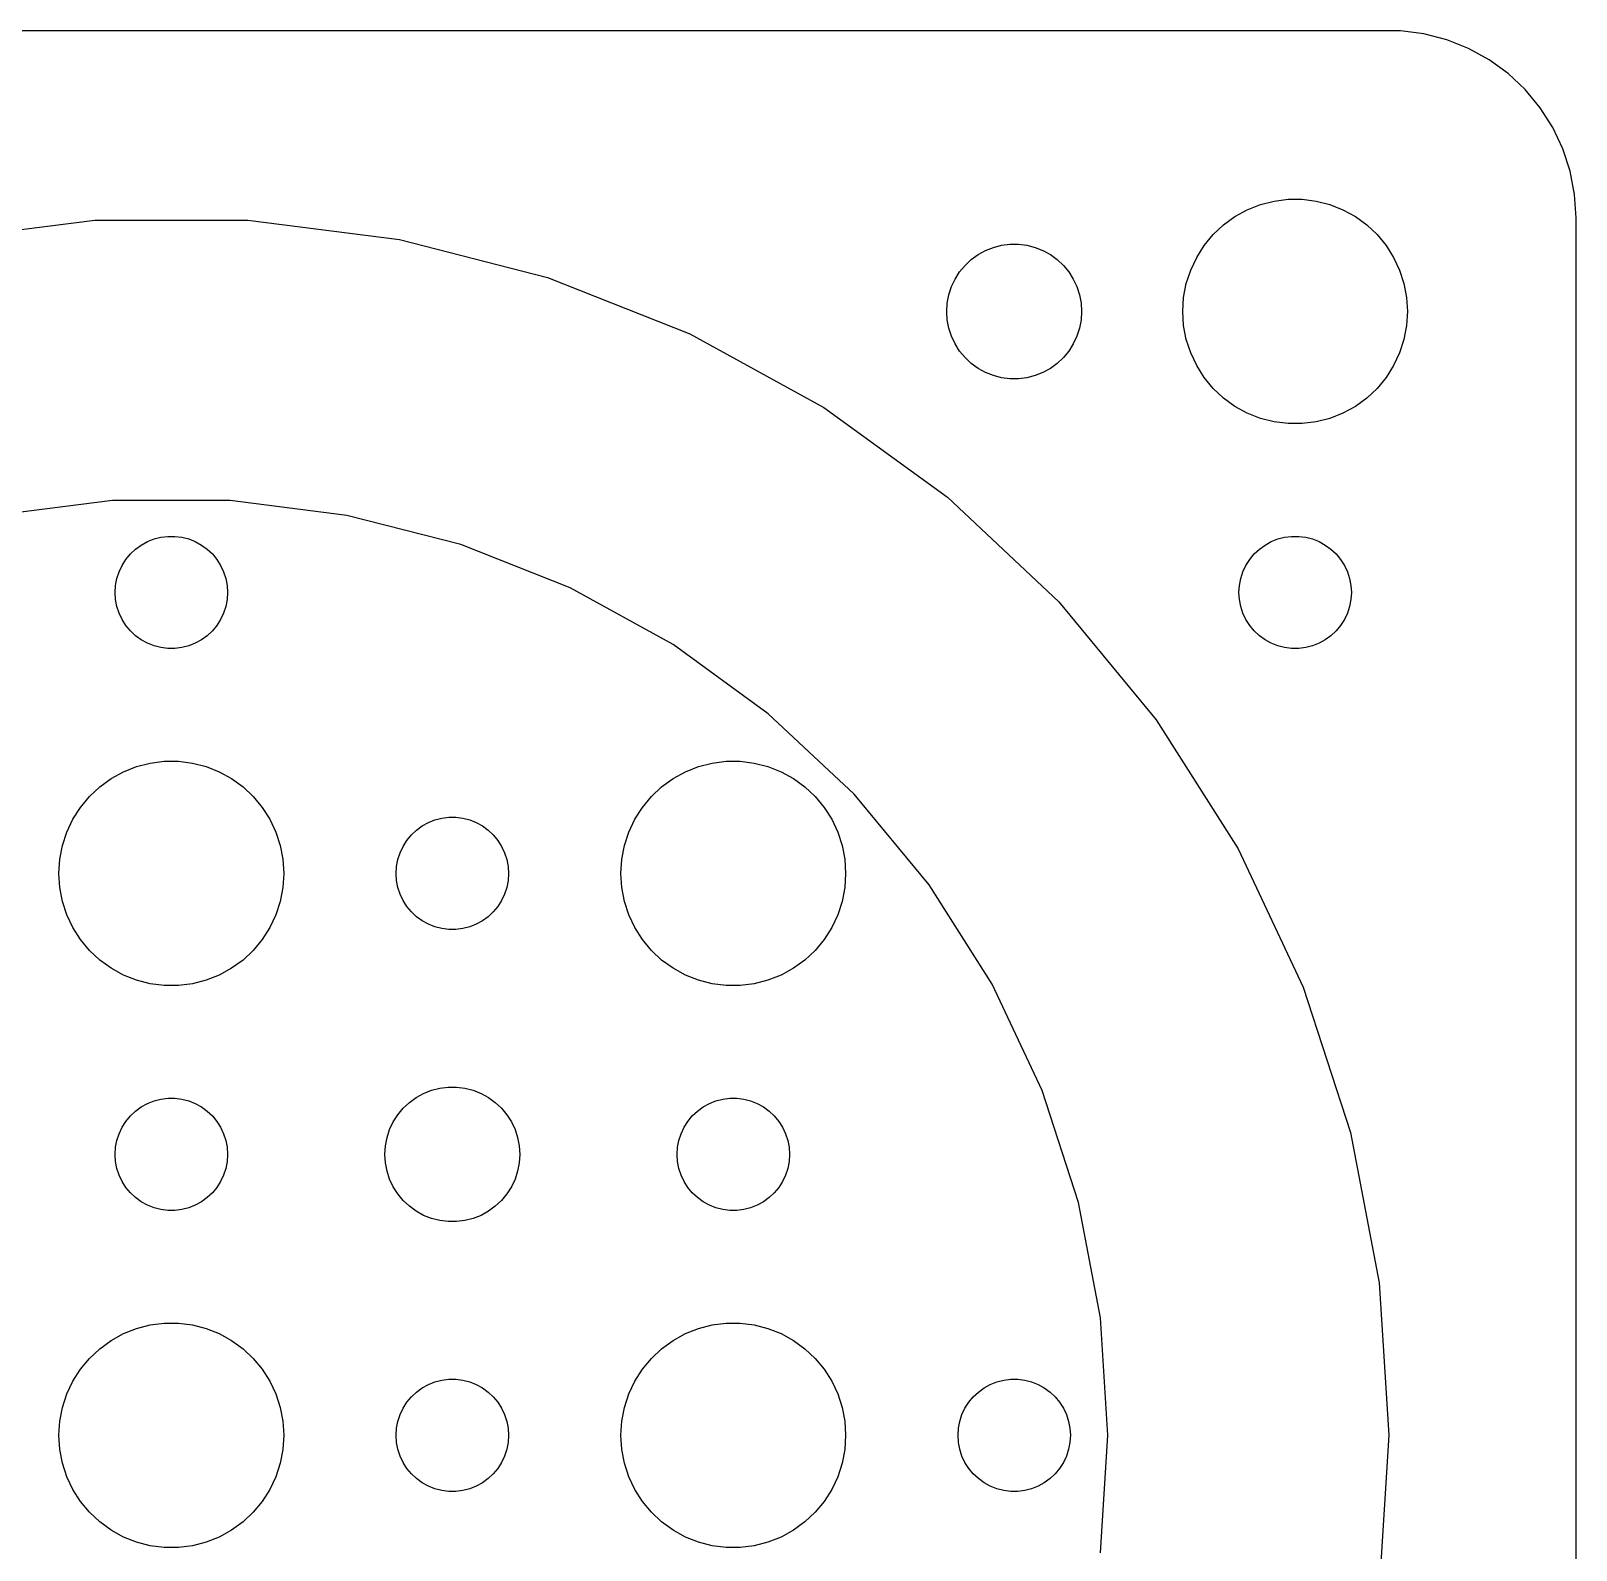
# Model space of a CAD drawing. Header units: metres. Extents: x -38 to 38, y -37 to 205.
# Drawn here: x -3.75 to 37.5, y 80.94 to 121.49 of the extents above; entities that cross this region are included whole.
import ezdxf

# ---------------------------------------------------------------- set-up
doc = ezdxf.new("R2010")
doc.units = ezdxf.units.M

msp = doc.modelspace()

# ---------------------------------------------------------------- linework, layer by layer
for p, q in [((32.8139, 121.49), (-32.8139, 121.49)), ((33.4369, 121.411), (32.8139, 121.49)), ((34.0451, 121.255), (33.4369, 121.411)), ((34.6289, 121.024), (34.0451, 121.255)), ((35.1791, 120.722), (34.6289, 121.024)), ((35.6871, 120.353), (35.1791, 120.722)), ((36.1448, 119.923), (35.6871, 120.353)), ((36.5451, 119.439), (36.1448, 119.923)), ((36.8815, 118.909), (36.5451, 119.439)), ((37.1489, 118.341), (36.8815, 118.909)), ((37.3429, 117.743), (37.1489, 118.341)), ((37.4606, 117.127), (37.3429, 117.743)), ((28.7227, 116.714), (29.0729, 116.853)), ((29.0729, 116.853), (29.4379, 116.947)), ((29.4379, 116.947), (29.8116, 116.994)), ((29.8116, 116.994), (30.1884, 116.994)), ((30.1884, 116.994), (30.5621, 116.947)), ((30.5621, 116.947), (30.927, 116.853)), ((30.927, 116.853), (31.2773, 116.714)), ((37.5, 116.5), (37.4606, 117.127)), ((-6.08989, 115.924), (-2.04068, 116.436)), ((-2.04068, 116.436), (2.04068, 116.436)), ((2.04068, 116.436), (6.08989, 115.924)), ((28.0877, 116.312), (28.3925, 116.533)), ((28.3925, 116.533), (28.7227, 116.714)), ((31.2773, 116.714), (31.6075, 116.533)), ((31.6075, 116.533), (31.9123, 116.312)), ((37.5, 51.5), (37.5, 116.5)), ((6.08989, 115.924), (10.043, 114.909)), ((27.5729, 115.763), (27.8131, 116.054)), ((27.8131, 116.054), (28.0877, 116.312)), ((31.9123, 116.312), (32.1869, 116.054)), ((32.1869, 116.054), (32.427, 115.763)), ((21.3526, 115.387), (21.5355, 115.52)), ((21.5355, 115.52), (21.7336, 115.629)), ((21.7336, 115.629), (21.9438, 115.712)), ((21.9438, 115.712), (22.1627, 115.768)), ((22.1627, 115.768), (22.387, 115.796)), ((22.387, 115.796), (22.613, 115.796)), ((22.613, 115.796), (22.8373, 115.768)), ((22.8373, 115.768), (23.0562, 115.712)), ((23.0562, 115.712), (23.2664, 115.629)), ((23.2664, 115.629), (23.4645, 115.52)), ((23.4645, 115.52), (23.6474, 115.387)), ((27.3711, 115.445), (27.5729, 115.763)), ((32.427, 115.763), (32.6289, 115.445)), ((21.0438, 115.058), (21.1879, 115.232)), ((21.1879, 115.232), (21.3526, 115.387)), ((23.6474, 115.387), (23.8121, 115.232)), ((23.8121, 115.232), (23.9562, 115.058)), ((27.0942, 114.746), (27.2107, 115.104)), ((27.2107, 115.104), (27.3711, 115.445)), ((32.6289, 115.445), (32.7893, 115.104)), ((32.7893, 115.104), (32.9057, 114.746)), ((10.043, 114.909), (13.8378, 113.407)), ((20.8264, 114.663), (20.9226, 114.867)), ((20.9226, 114.867), (21.0438, 115.058)), ((23.9562, 115.058), (24.0773, 114.867)), ((24.0773, 114.867), (24.1736, 114.663)), ((27.0237, 114.376), (27.0942, 114.746)), ((32.9057, 114.746), (32.9763, 114.376)), ((20.7142, 114.226), (20.7565, 114.448)), ((20.7565, 114.448), (20.8264, 114.663)), ((24.1736, 114.663), (24.2434, 114.448)), ((24.2434, 114.448), (24.2858, 114.226)), ((27, 114), (27.0237, 114.376)), ((32.9763, 114.376), (33, 114)), ((20.7, 114), (20.7142, 114.226)), ((20.7142, 113.774), (20.7, 114)), ((24.2858, 114.226), (24.3, 114)), ((24.3, 114), (24.2858, 113.774)), ((27.0237, 113.624), (27, 114)), ((33, 114), (32.9763, 113.624)), ((20.7565, 113.552), (20.7142, 113.774)), ((20.8264, 113.337), (20.7565, 113.552)), ((24.2434, 113.552), (24.1736, 113.337)), ((24.2858, 113.774), (24.2434, 113.552)), ((27.0942, 113.254), (27.0237, 113.624)), ((32.9763, 113.624), (32.9057, 113.254)), ((13.8378, 113.407), (17.4144, 111.441)), ((20.9226, 113.133), (20.8264, 113.337)), ((21.0438, 112.942), (20.9226, 113.133)), ((24.0773, 113.133), (23.9562, 112.942)), ((24.1736, 113.337), (24.0773, 113.133)), ((27.2107, 112.896), (27.0942, 113.254)), ((32.9057, 113.254), (32.7893, 112.896)), ((21.1879, 112.768), (21.0438, 112.942)), ((21.3526, 112.613), (21.1879, 112.768)), ((21.5355, 112.48), (21.3526, 112.613)), ((23.6474, 112.613), (23.4645, 112.48)), ((23.8121, 112.768), (23.6474, 112.613)), ((23.9562, 112.942), (23.8121, 112.768)), ((27.3711, 112.555), (27.2107, 112.896)), ((32.7893, 112.896), (32.6289, 112.555)), ((21.7336, 112.371), (21.5355, 112.48)), ((21.9438, 112.288), (21.7336, 112.371)), ((22.1627, 112.232), (21.9438, 112.288)), ((22.387, 112.204), (22.1627, 112.232)), ((22.613, 112.204), (22.387, 112.204)), ((22.8373, 112.232), (22.613, 112.204)), ((23.0562, 112.288), (22.8373, 112.232)), ((23.2664, 112.371), (23.0562, 112.288)), ((23.4645, 112.48), (23.2664, 112.371)), ((27.5729, 112.237), (27.3711, 112.555)), ((27.8131, 111.946), (27.5729, 112.237)), ((32.427, 112.237), (32.1869, 111.946)), ((32.6289, 112.555), (32.427, 112.237)), ((28.0877, 111.688), (27.8131, 111.946)), ((32.1869, 111.946), (31.9123, 111.688)), ((17.4144, 111.441), (20.7163, 109.042)), ((28.3925, 111.467), (28.0877, 111.688)), ((28.7227, 111.286), (28.3925, 111.467)), ((31.6075, 111.467), (31.2773, 111.286)), ((31.9123, 111.688), (31.6075, 111.467)), ((29.0729, 111.147), (28.7227, 111.286)), ((29.4379, 111.053), (29.0729, 111.147)), ((29.8116, 111.006), (29.4379, 111.053)), ((30.1884, 111.006), (29.8116, 111.006)), ((30.5621, 111.053), (30.1884, 111.006)), ((30.927, 111.147), (30.5621, 111.053)), ((31.2773, 111.286), (30.927, 111.147)), ((-1.56975, 108.951), (-4.68452, 108.557)), ((1.56975, 108.951), (-1.56975, 108.951)), ((4.68452, 108.557), (1.56975, 108.951)), ((20.7163, 109.042), (23.6915, 106.248)), ((7.72542, 107.776), (4.68452, 108.557)), ((-0.956131, 107.656), (-0.803726, 107.766)), ((-0.803726, 107.766), (-0.638657, 107.857)), ((-0.638657, 107.857), (-0.463516, 107.927)), ((-0.463516, 107.927), (-0.281067, 107.973)), ((-0.281067, 107.973), (-0.094177, 107.997)), ((-0.094177, 107.997), (0.094177, 107.997)), ((0.094177, 107.997), (0.281067, 107.973)), ((0.281067, 107.973), (0.463516, 107.927)), ((0.463516, 107.927), (0.638657, 107.857)), ((0.638657, 107.857), (0.803726, 107.766)), ((0.803726, 107.766), (0.956131, 107.656)), ((10.6445, 106.621), (7.72542, 107.776)), ((29.0439, 107.656), (29.1963, 107.766)), ((29.1963, 107.766), (29.3613, 107.857)), ((29.3613, 107.857), (29.5365, 107.927)), ((29.5365, 107.927), (29.7189, 107.973)), ((29.7189, 107.973), (29.9058, 107.997)), ((29.9058, 107.997), (30.0942, 107.997)), ((30.0942, 107.997), (30.2811, 107.973)), ((30.2811, 107.973), (30.4635, 107.927)), ((30.4635, 107.927), (30.6387, 107.857)), ((30.6387, 107.857), (30.8037, 107.766)), ((30.8037, 107.766), (30.9561, 107.656)), ((-1.31445, 107.223), (-1.21352, 107.382)), ((-1.21352, 107.382), (-1.09344, 107.527)), ((-1.09344, 107.527), (-0.956131, 107.656)), ((0.956131, 107.656), (1.09344, 107.527)), ((1.09344, 107.527), (1.21352, 107.382)), ((1.21352, 107.382), (1.31445, 107.223)), ((28.6855, 107.223), (28.7865, 107.382)), ((28.7865, 107.382), (28.9065, 107.527)), ((28.9065, 107.527), (29.0439, 107.656)), ((30.9561, 107.656), (31.0934, 107.527)), ((31.0934, 107.527), (31.2135, 107.382)), ((31.2135, 107.382), (31.3145, 107.223)), ((-1.48816, 106.688), (-1.45287, 106.873)), ((-1.45287, 106.873), (-1.39465, 107.052)), ((-1.39465, 107.052), (-1.31445, 107.223)), ((1.31445, 107.223), (1.39465, 107.052)), ((1.39465, 107.052), (1.45287, 106.873)), ((1.45287, 106.873), (1.48816, 106.688)), ((28.5118, 106.688), (28.5471, 106.873)), ((28.5471, 106.873), (28.6053, 107.052)), ((28.6053, 107.052), (28.6855, 107.223)), ((31.3145, 107.223), (31.3947, 107.052)), ((31.3947, 107.052), (31.4529, 106.873)), ((31.4529, 106.873), (31.4882, 106.688)), ((-1.5, 106.5), (-1.48816, 106.688)), ((-1.48816, 106.312), (-1.5, 106.5)), ((1.48816, 106.688), (1.5, 106.5)), ((1.5, 106.5), (1.48816, 106.312)), ((13.3957, 105.108), (10.6445, 106.621)), ((28.5, 106.5), (28.5118, 106.688)), ((28.5118, 106.312), (28.5, 106.5)), ((31.4882, 106.688), (31.5, 106.5)), ((31.5, 106.5), (31.4882, 106.312)), ((-1.45287, 106.127), (-1.48816, 106.312)), ((-1.39465, 105.948), (-1.45287, 106.127)), ((1.45287, 106.127), (1.39465, 105.948)), ((1.48816, 106.312), (1.45287, 106.127)), ((23.6915, 106.248), (26.293, 103.103)), ((28.5471, 106.127), (28.5118, 106.312)), ((28.6053, 105.948), (28.5471, 106.127)), ((31.4529, 106.127), (31.3947, 105.948)), ((31.4882, 106.312), (31.4529, 106.127)), ((-1.31445, 105.777), (-1.39465, 105.948)), ((-1.21352, 105.618), (-1.31445, 105.777)), ((-1.09344, 105.473), (-1.21352, 105.618)), ((1.21352, 105.618), (1.09344, 105.473)), ((1.31445, 105.777), (1.21352, 105.618)), ((1.39465, 105.948), (1.31445, 105.777)), ((28.6855, 105.777), (28.6053, 105.948)), ((28.7865, 105.618), (28.6855, 105.777)), ((28.9065, 105.473), (28.7865, 105.618)), ((31.2135, 105.618), (31.0934, 105.473)), ((31.3145, 105.777), (31.2135, 105.618)), ((31.3947, 105.948), (31.3145, 105.777)), ((-0.956131, 105.344), (-1.09344, 105.473)), ((-0.803726, 105.234), (-0.956131, 105.344)), ((-0.638657, 105.143), (-0.803726, 105.234)), ((0.803726, 105.234), (0.638657, 105.143)), ((0.956131, 105.344), (0.803726, 105.234)), ((1.09344, 105.473), (0.956131, 105.344)), ((29.0439, 105.344), (28.9065, 105.473)), ((29.1963, 105.234), (29.0439, 105.344)), ((29.3613, 105.143), (29.1963, 105.234)), ((30.8037, 105.234), (30.6387, 105.143)), ((30.9561, 105.344), (30.8037, 105.234)), ((31.0934, 105.473), (30.9561, 105.344)), ((-0.463516, 105.073), (-0.638657, 105.143)), ((-0.281067, 105.027), (-0.463516, 105.073)), ((-0.094177, 105.003), (-0.281067, 105.027)), ((0.094177, 105.003), (-0.094177, 105.003)), ((0.281067, 105.027), (0.094177, 105.003)), ((0.463516, 105.073), (0.281067, 105.027)), ((0.638657, 105.143), (0.463516, 105.073)), ((15.9356, 103.263), (13.3957, 105.108)), ((29.5365, 105.073), (29.3613, 105.143)), ((29.7189, 105.027), (29.5365, 105.073)), ((29.9058, 105.003), (29.7189, 105.027)), ((30.0942, 105.003), (29.9058, 105.003)), ((30.2811, 105.027), (30.0942, 105.003)), ((30.4635, 105.073), (30.2811, 105.027)), ((30.6387, 105.143), (30.4635, 105.073)), ((18.2242, 101.114), (15.9356, 103.263)), ((26.293, 103.103), (28.48, 99.657)), ((-0.927048, 101.853), (-0.562134, 101.947)), ((-0.562134, 101.947), (-0.18837, 101.994)), ((-0.18837, 101.994), (0.18837, 101.994)), ((0.18837, 101.994), (0.562134, 101.947)), ((0.562134, 101.947), (0.927048, 101.853)), ((14.0729, 101.853), (14.4379, 101.947)), ((14.4379, 101.947), (14.8116, 101.994)), ((14.8116, 101.994), (15.1884, 101.994)), ((15.1884, 101.994), (15.5621, 101.947)), ((15.5621, 101.947), (15.927, 101.853)), ((-1.91226, 101.312), (-1.60747, 101.533)), ((-1.60747, 101.533), (-1.27733, 101.714)), ((-1.27733, 101.714), (-0.927048, 101.853)), ((0.927048, 101.853), (1.27733, 101.714)), ((1.27733, 101.714), (1.60747, 101.533)), ((1.60747, 101.533), (1.91226, 101.312)), ((13.0877, 101.312), (13.3925, 101.533)), ((13.3925, 101.533), (13.7227, 101.714)), ((13.7227, 101.714), (14.0729, 101.853)), ((15.927, 101.853), (16.2773, 101.714)), ((16.2773, 101.714), (16.6075, 101.533)), ((16.6075, 101.533), (16.9123, 101.312)), ((-2.1869, 101.054), (-1.91226, 101.312)), ((1.91226, 101.312), (2.1869, 101.054)), ((12.8131, 101.054), (13.0877, 101.312)), ((16.9123, 101.312), (17.1869, 101.054)), ((20.2254, 98.6946), (18.2242, 101.114)), ((-2.62891, 100.445), (-2.42705, 100.763)), ((-2.42705, 100.763), (-2.1869, 101.054)), ((2.1869, 101.054), (2.42705, 100.763)), ((2.42705, 100.763), (2.62891, 100.445)), ((12.3711, 100.445), (12.5729, 100.763)), ((12.5729, 100.763), (12.8131, 101.054)), ((17.1869, 101.054), (17.427, 100.763)), ((17.427, 100.763), (17.6289, 100.445)), ((-2.78932, 100.104), (-2.62891, 100.445)), ((2.62891, 100.445), (2.78932, 100.104)), ((6.54385, 100.156), (6.69626, 100.266)), ((6.69626, 100.266), (6.86133, 100.357)), ((6.86133, 100.357), (7.03647, 100.427)), ((7.03647, 100.427), (7.21892, 100.473)), ((7.21892, 100.473), (7.40581, 100.497)), ((7.40581, 100.497), (7.59418, 100.497)), ((7.59418, 100.497), (7.78107, 100.473)), ((7.78107, 100.473), (7.96352, 100.427)), ((7.96352, 100.427), (8.13866, 100.357)), ((8.13866, 100.357), (8.30373, 100.266)), ((8.30373, 100.266), (8.45613, 100.156)), ((12.2107, 100.104), (12.3711, 100.445)), ((17.6289, 100.445), (17.7893, 100.104)), ((-2.90575, 99.7461), (-2.78932, 100.104)), ((2.78932, 100.104), (2.90575, 99.7461)), ((6.18553, 99.7226), (6.28647, 99.8817)), ((6.28647, 99.8817), (6.40654, 100.027)), ((6.40654, 100.027), (6.54385, 100.156)), ((8.45613, 100.156), (8.59344, 100.027)), ((8.59344, 100.027), (8.71352, 99.8817)), ((8.71352, 99.8817), (8.81445, 99.7226)), ((12.0942, 99.7461), (12.2107, 100.104)), ((17.7893, 100.104), (17.9057, 99.7461)), ((-2.97633, 99.376), (-2.90575, 99.7461)), ((2.90575, 99.7461), (2.97633, 99.376)), ((6.04712, 99.373), (6.10533, 99.5522)), ((6.10533, 99.5522), (6.18553, 99.7226)), ((8.81445, 99.7226), (8.89465, 99.5522)), ((8.89465, 99.5522), (8.95287, 99.373)), ((12.0237, 99.376), (12.0942, 99.7461)), ((17.9057, 99.7461), (17.9763, 99.376)), ((28.48, 99.657), (30.2177, 95.964)), ((-3, 99), (-2.97633, 99.376)), ((-2.97633, 98.624), (-3, 99)), ((2.97633, 99.376), (3, 99)), ((3, 99), (2.97633, 98.624)), ((6, 99), (6.01183, 99.188)), ((6.01183, 98.812), (6, 99)), ((6.01183, 99.188), (6.04712, 99.373)), ((8.95287, 99.373), (8.98816, 99.188)), ((8.98816, 99.188), (9, 99)), ((9, 99), (8.98816, 98.812)), ((12, 99), (12.0237, 99.376)), ((12.0237, 98.624), (12, 99)), ((17.9763, 99.376), (18, 99)), ((18, 99), (17.9763, 98.624)), ((-2.90575, 98.2539), (-2.97633, 98.624)), ((2.97633, 98.624), (2.90575, 98.2539)), ((6.04712, 98.627), (6.01183, 98.812)), ((6.10533, 98.4478), (6.04712, 98.627)), ((8.95287, 98.627), (8.89465, 98.4478)), ((8.98816, 98.812), (8.95287, 98.627)), ((12.0942, 98.2539), (12.0237, 98.624)), ((17.9763, 98.624), (17.9057, 98.2539)), ((21.9077, 96.0438), (20.2254, 98.6946)), ((-2.78932, 97.8956), (-2.90575, 98.2539)), ((2.90575, 98.2539), (2.78932, 97.8956)), ((6.18553, 98.2774), (6.10533, 98.4478)), ((6.28647, 98.1183), (6.18553, 98.2774)), ((8.81445, 98.2774), (8.71352, 98.1183)), ((8.89465, 98.4478), (8.81445, 98.2774)), ((12.2107, 97.8956), (12.0942, 98.2539)), ((17.9057, 98.2539), (17.7893, 97.8956)), ((-2.62891, 97.5547), (-2.78932, 97.8956)), ((2.78932, 97.8956), (2.62891, 97.5547)), ((6.40654, 97.9732), (6.28647, 98.1183)), ((6.54385, 97.8442), (6.40654, 97.9732)), ((6.69626, 97.7335), (6.54385, 97.8442)), ((8.45613, 97.8442), (8.30373, 97.7335)), ((8.59344, 97.9732), (8.45613, 97.8442)), ((8.71352, 98.1183), (8.59344, 97.9732)), ((12.3711, 97.5547), (12.2107, 97.8956)), ((17.7893, 97.8956), (17.6289, 97.5547)), ((-2.42705, 97.2366), (-2.62891, 97.5547)), ((2.62891, 97.5547), (2.42705, 97.2366)), ((6.86133, 97.6427), (6.69626, 97.7335)), ((7.03647, 97.5734), (6.86133, 97.6427)), ((7.21892, 97.5266), (7.03647, 97.5734)), ((7.40581, 97.5029), (7.21892, 97.5266)), ((7.59418, 97.5029), (7.40581, 97.5029)), ((7.78107, 97.5266), (7.59418, 97.5029)), ((7.96352, 97.5734), (7.78107, 97.5266)), ((8.13866, 97.6427), (7.96352, 97.5734)), ((8.30373, 97.7335), (8.13866, 97.6427)), ((12.5729, 97.2366), (12.3711, 97.5547)), ((17.6289, 97.5547), (17.427, 97.2366)), ((-2.1869, 96.9464), (-2.42705, 97.2366)), ((-1.91226, 96.6884), (-2.1869, 96.9464)), ((2.1869, 96.9464), (1.91226, 96.6884)), ((2.42705, 97.2366), (2.1869, 96.9464)), ((12.8131, 96.9464), (12.5729, 97.2366)), ((13.0877, 96.6884), (12.8131, 96.9464)), ((17.1869, 96.9464), (16.9123, 96.6884)), ((17.427, 97.2366), (17.1869, 96.9464)), ((-1.60747, 96.467), (-1.91226, 96.6884)), ((1.91226, 96.6884), (1.60747, 96.467)), ((13.3925, 96.467), (13.0877, 96.6884)), ((16.9123, 96.6884), (16.6075, 96.467)), ((-1.27733, 96.2855), (-1.60747, 96.467)), ((-0.927048, 96.1468), (-1.27733, 96.2855)), ((-0.562134, 96.0531), (-0.927048, 96.1468)), ((0.927048, 96.1468), (0.562134, 96.0531)), ((1.27733, 96.2855), (0.927048, 96.1468)), ((1.60747, 96.467), (1.27733, 96.2855)), ((13.7227, 96.2855), (13.3925, 96.467)), ((14.0729, 96.1468), (13.7227, 96.2855)), ((14.4379, 96.0531), (14.0729, 96.1468)), ((15.927, 96.1468), (15.5621, 96.0531)), ((16.2773, 96.2855), (15.927, 96.1468)), ((16.6075, 96.467), (16.2773, 96.2855)), ((-0.18837, 96.0059), (-0.562134, 96.0531)), ((0.18837, 96.0059), (-0.18837, 96.0059)), ((0.562134, 96.0531), (0.18837, 96.0059)), ((14.8116, 96.0059), (14.4379, 96.0531)), ((15.1884, 96.0059), (14.8116, 96.0059)), ((15.5621, 96.0531), (15.1884, 96.0059)), ((23.2444, 93.2031), (21.9077, 96.0438)), ((30.2177, 95.964), (31.4789, 92.0824)), ((6.94376, 93.2119), (7.1627, 93.2681)), ((7.1627, 93.2681), (7.38696, 93.2964)), ((7.38696, 93.2964), (7.61302, 93.2964)), ((7.61302, 93.2964), (7.83728, 93.2681)), ((7.83728, 93.2681), (8.05623, 93.2119)), ((-0.803726, 92.7665), (-0.638657, 92.8572)), ((-0.638657, 92.8572), (-0.463516, 92.9266)), ((-0.463516, 92.9266), (-0.281067, 92.9734)), ((-0.281067, 92.9734), (-0.094177, 92.997)), ((-0.094177, 92.997), (0.094177, 92.997)), ((0.094177, 92.997), (0.281067, 92.9734)), ((0.281067, 92.9734), (0.463516, 92.9266)), ((0.463516, 92.9266), (0.638657, 92.8572)), ((0.638657, 92.8572), (0.803726, 92.7665)), ((6.18785, 92.7322), (6.35263, 92.8869)), ((6.35263, 92.8869), (6.53551, 93.0198)), ((6.53551, 93.0198), (6.7336, 93.1287)), ((6.7336, 93.1287), (6.94376, 93.2119)), ((8.05623, 93.2119), (8.26639, 93.1287)), ((8.26639, 93.1287), (8.46448, 93.0198)), ((8.46448, 93.0198), (8.64735, 92.8869)), ((8.64735, 92.8869), (8.81213, 92.7322)), ((14.1963, 92.7665), (14.3613, 92.8572)), ((14.3613, 92.8572), (14.5365, 92.9266)), ((14.5365, 92.9266), (14.7189, 92.9734)), ((14.7189, 92.9734), (14.9058, 92.997)), ((14.9058, 92.997), (15.0942, 92.997)), ((15.0942, 92.997), (15.2811, 92.9734)), ((15.2811, 92.9734), (15.4635, 92.9266)), ((15.4635, 92.9266), (15.6387, 92.8572)), ((15.6387, 92.8572), (15.8037, 92.7665)), ((24.2146, 90.2172), (23.2444, 93.2031)), ((-1.21352, 92.3817), (-1.09344, 92.5268)), ((-1.09344, 92.5268), (-0.956131, 92.6558)), ((-0.956131, 92.6558), (-0.803726, 92.7665)), ((0.803726, 92.7665), (0.956131, 92.6558)), ((0.956131, 92.6558), (1.09344, 92.5268)), ((1.09344, 92.5268), (1.21352, 92.3817)), ((5.92264, 92.3671), (6.04376, 92.558)), ((6.04376, 92.558), (6.18785, 92.7322)), ((8.81213, 92.7322), (8.95622, 92.558)), ((8.95622, 92.558), (9.07735, 92.3671)), ((13.7865, 92.3817), (13.9065, 92.5268)), ((13.9065, 92.5268), (14.0439, 92.6558)), ((14.0439, 92.6558), (14.1963, 92.7665)), ((15.8037, 92.7665), (15.9561, 92.6558)), ((15.9561, 92.6558), (16.0934, 92.5268)), ((16.0934, 92.5268), (16.2135, 92.3817)), ((-1.45287, 91.873), (-1.39465, 92.0522)), ((-1.39465, 92.0522), (-1.31445, 92.2226)), ((-1.31445, 92.2226), (-1.21352, 92.3817)), ((1.21352, 92.3817), (1.31445, 92.2226)), ((1.31445, 92.2226), (1.39465, 92.0522)), ((1.39465, 92.0522), (1.45287, 91.873)), ((5.75655, 91.9476), (5.8264, 92.1626)), ((5.8264, 92.1626), (5.92264, 92.3671)), ((9.07735, 92.3671), (9.17358, 92.1626)), ((9.17358, 92.1626), (9.24344, 91.9476)), ((13.5471, 91.873), (13.6053, 92.0522)), ((13.6053, 92.0522), (13.6855, 92.2226)), ((13.6855, 92.2226), (13.7865, 92.3817)), ((16.2135, 92.3817), (16.3145, 92.2226)), ((16.3145, 92.2226), (16.3947, 92.0522)), ((16.3947, 92.0522), (16.4529, 91.873)), ((31.4789, 92.0824), (32.2437, 88.0733)), ((-1.5, 91.5), (-1.48816, 91.688)), ((-1.48816, 91.688), (-1.45287, 91.873)), ((1.45287, 91.873), (1.48816, 91.688)), ((1.48816, 91.688), (1.5, 91.5)), ((5.7, 91.5), (5.71419, 91.7256)), ((5.71419, 91.7256), (5.75655, 91.9476)), ((9.24344, 91.9476), (9.2858, 91.7256)), ((9.2858, 91.7256), (9.29999, 91.5)), ((13.5, 91.5), (13.5118, 91.688)), ((13.5118, 91.688), (13.5471, 91.873)), ((16.4529, 91.873), (16.4882, 91.688)), ((16.4882, 91.688), (16.5, 91.5)), ((-1.48816, 91.312), (-1.5, 91.5)), ((-1.45287, 91.127), (-1.48816, 91.312)), ((1.48816, 91.312), (1.45287, 91.127)), ((1.5, 91.5), (1.48816, 91.312)), ((5.71419, 91.2744), (5.7, 91.5)), ((5.75655, 91.0524), (5.71419, 91.2744)), ((9.2858, 91.2744), (9.24344, 91.0524)), ((9.29999, 91.5), (9.2858, 91.2744)), ((13.5118, 91.312), (13.5, 91.5)), ((13.5471, 91.127), (13.5118, 91.312)), ((16.4882, 91.312), (16.4529, 91.127)), ((16.5, 91.5), (16.4882, 91.312)), ((-1.39465, 90.9478), (-1.45287, 91.127)), ((-1.31445, 90.7774), (-1.39465, 90.9478)), ((-1.21352, 90.6183), (-1.31445, 90.7774)), ((1.31445, 90.7774), (1.21352, 90.6183)), ((1.39465, 90.9478), (1.31445, 90.7774)), ((1.45287, 91.127), (1.39465, 90.9478)), ((5.8264, 90.8374), (5.75655, 91.0524)), ((5.92264, 90.6328), (5.8264, 90.8374)), ((9.17358, 90.8374), (9.07735, 90.6328)), ((9.24344, 91.0524), (9.17358, 90.8374)), ((13.6053, 90.9478), (13.5471, 91.127)), ((13.6855, 90.7774), (13.6053, 90.9478)), ((13.7865, 90.6183), (13.6855, 90.7774)), ((16.3145, 90.7774), (16.2135, 90.6183)), ((16.3947, 90.9478), (16.3145, 90.7774)), ((16.4529, 91.127), (16.3947, 90.9478)), ((-1.09344, 90.4732), (-1.21352, 90.6183)), ((-0.956131, 90.3442), (-1.09344, 90.4732)), ((-0.803726, 90.2335), (-0.956131, 90.3442)), ((0.956131, 90.3442), (0.803726, 90.2335)), ((1.09344, 90.4732), (0.956131, 90.3442)), ((1.21352, 90.6183), (1.09344, 90.4732)), ((6.04376, 90.442), (5.92264, 90.6328)), ((6.18785, 90.2678), (6.04376, 90.442)), ((8.95622, 90.442), (8.81213, 90.2678)), ((9.07735, 90.6328), (8.95622, 90.442)), ((13.9065, 90.4732), (13.7865, 90.6183)), ((14.0439, 90.3442), (13.9065, 90.4732)), ((14.1963, 90.2335), (14.0439, 90.3442)), ((15.9561, 90.3442), (15.8037, 90.2335)), ((16.0934, 90.4732), (15.9561, 90.3442)), ((16.2135, 90.6183), (16.0934, 90.4732)), ((-0.638657, 90.1427), (-0.803726, 90.2335)), ((-0.463516, 90.0734), (-0.638657, 90.1427)), ((-0.281067, 90.0266), (-0.463516, 90.0734)), ((-0.094177, 90.0029), (-0.281067, 90.0266)), ((0.094177, 90.0029), (-0.094177, 90.0029)), ((0.281067, 90.0266), (0.094177, 90.0029)), ((0.463516, 90.0734), (0.281067, 90.0266)), ((0.638657, 90.1427), (0.463516, 90.0734)), ((0.803726, 90.2335), (0.638657, 90.1427)), ((6.35263, 90.1131), (6.18785, 90.2678)), ((6.53551, 89.9802), (6.35263, 90.1131)), ((6.7336, 89.8713), (6.53551, 89.9802)), ((8.46448, 89.9802), (8.26639, 89.8713)), ((8.64735, 90.1131), (8.46448, 89.9802)), ((8.81213, 90.2678), (8.64735, 90.1131)), ((14.3613, 90.1427), (14.1963, 90.2335)), ((14.5365, 90.0734), (14.3613, 90.1427)), ((14.7189, 90.0266), (14.5365, 90.0734)), ((14.9058, 90.0029), (14.7189, 90.0266)), ((15.0942, 90.0029), (14.9058, 90.0029)), ((15.2811, 90.0266), (15.0942, 90.0029)), ((15.4635, 90.0734), (15.2811, 90.0266)), ((15.6387, 90.1427), (15.4635, 90.0734)), ((15.8037, 90.2335), (15.6387, 90.1427)), ((24.8029, 87.1333), (24.2146, 90.2172)), ((6.94376, 89.7881), (6.7336, 89.8713)), ((7.1627, 89.7319), (6.94376, 89.7881)), ((7.38696, 89.7036), (7.1627, 89.7319)), ((7.61302, 89.7036), (7.38696, 89.7036)), ((7.83728, 89.7319), (7.61302, 89.7036)), ((8.05623, 89.7881), (7.83728, 89.7319)), ((8.26639, 89.8713), (8.05623, 89.7881)), ((32.2437, 88.0733), (32.5, 84)), ((25, 84), (24.8029, 87.1333)), ((-1.60747, 86.533), (-1.27733, 86.7145)), ((-1.27733, 86.7145), (-0.927048, 86.8532)), ((-0.927048, 86.8532), (-0.562134, 86.9469)), ((-0.562134, 86.9469), (-0.18837, 86.9941)), ((-0.18837, 86.9941), (0.18837, 86.9941)), ((0.18837, 86.9941), (0.562134, 86.9469)), ((0.562134, 86.9469), (0.927048, 86.8532)), ((0.927048, 86.8532), (1.27733, 86.7145)), ((1.27733, 86.7145), (1.60747, 86.533)), ((13.3925, 86.533), (13.7227, 86.7145)), ((13.7227, 86.7145), (14.0729, 86.8532)), ((14.0729, 86.8532), (14.4379, 86.9469)), ((14.4379, 86.9469), (14.8116, 86.9941)), ((14.8116, 86.9941), (15.1884, 86.9941)), ((15.1884, 86.9941), (15.5621, 86.9469)), ((15.5621, 86.9469), (15.927, 86.8532)), ((15.927, 86.8532), (16.2773, 86.7145)), ((16.2773, 86.7145), (16.6075, 86.533)), ((-2.1869, 86.0536), (-1.91226, 86.3115)), ((-1.91226, 86.3115), (-1.60747, 86.533)), ((1.60747, 86.533), (1.91226, 86.3115)), ((1.91226, 86.3115), (2.1869, 86.0536)), ((12.8131, 86.0536), (13.0877, 86.3115)), ((13.0877, 86.3115), (13.3925, 86.533)), ((16.6075, 86.533), (16.9123, 86.3115)), ((16.9123, 86.3115), (17.1869, 86.0536)), ((-2.42705, 85.7634), (-2.1869, 86.0536)), ((2.1869, 86.0536), (2.42705, 85.7634)), ((12.5729, 85.7634), (12.8131, 86.0536)), ((17.1869, 86.0536), (17.427, 85.7634)), ((-2.78932, 85.1044), (-2.62891, 85.4453)), ((-2.62891, 85.4453), (-2.42705, 85.7634)), ((2.42705, 85.7634), (2.62891, 85.4453)), ((2.62891, 85.4453), (2.78932, 85.1044)), ((6.86133, 85.3572), (7.03647, 85.4266)), ((7.03647, 85.4266), (7.21892, 85.4734)), ((7.21892, 85.4734), (7.40581, 85.497)), ((7.40581, 85.497), (7.59418, 85.497)), ((7.59418, 85.497), (7.78107, 85.4734)), ((7.78107, 85.4734), (7.96352, 85.4266)), ((7.96352, 85.4266), (8.13866, 85.3572)), ((12.2107, 85.1044), (12.3711, 85.4453)), ((12.3711, 85.4453), (12.5729, 85.7634)), ((17.427, 85.7634), (17.6289, 85.4453)), ((17.6289, 85.4453), (17.7893, 85.1044)), ((21.8613, 85.3572), (22.0365, 85.4266)), ((22.0365, 85.4266), (22.2189, 85.4734)), ((22.2189, 85.4734), (22.4058, 85.497)), ((22.4058, 85.497), (22.5942, 85.497)), ((22.5942, 85.497), (22.7811, 85.4734)), ((22.7811, 85.4734), (22.9635, 85.4266)), ((22.9635, 85.4266), (23.1387, 85.3572)), ((-2.90575, 84.7461), (-2.78932, 85.1044)), ((2.78932, 85.1044), (2.90575, 84.7461)), ((6.28647, 84.8817), (6.40654, 85.0268)), ((6.40654, 85.0268), (6.54385, 85.1558)), ((6.54385, 85.1558), (6.69626, 85.2665)), ((6.69626, 85.2665), (6.86133, 85.3572)), ((8.13866, 85.3572), (8.30373, 85.2665)), ((8.30373, 85.2665), (8.45613, 85.1558)), ((8.45613, 85.1558), (8.59344, 85.0268)), ((8.59344, 85.0268), (8.71352, 84.8817)), ((12.0942, 84.7461), (12.2107, 85.1044)), ((17.7893, 85.1044), (17.9057, 84.7461)), ((21.2865, 84.8817), (21.4065, 85.0268)), ((21.4065, 85.0268), (21.5439, 85.1558)), ((21.5439, 85.1558), (21.6963, 85.2665)), ((21.6963, 85.2665), (21.8613, 85.3572)), ((23.1387, 85.3572), (23.3037, 85.2665)), ((23.3037, 85.2665), (23.4561, 85.1558)), ((23.4561, 85.1558), (23.5934, 85.0268)), ((23.5934, 85.0268), (23.7135, 84.8817)), ((-2.97633, 84.376), (-2.90575, 84.7461)), ((2.90575, 84.7461), (2.97633, 84.376)), ((6.10533, 84.5522), (6.18553, 84.7226)), ((6.18553, 84.7226), (6.28647, 84.8817)), ((8.71352, 84.8817), (8.81445, 84.7226)), ((8.81445, 84.7226), (8.89465, 84.5522)), ((12.0237, 84.376), (12.0942, 84.7461)), ((17.9057, 84.7461), (17.9763, 84.376)), ((21.1053, 84.5522), (21.1855, 84.7226)), ((21.1855, 84.7226), (21.2865, 84.8817)), ((23.7135, 84.8817), (23.8145, 84.7226)), ((23.8145, 84.7226), (23.8947, 84.5522)), ((-3, 84), (-2.97633, 84.376)), ((2.97633, 84.376), (3, 84)), ((6, 84), (6.01183, 84.188)), ((6.01183, 84.188), (6.04712, 84.373)), ((6.04712, 84.373), (6.10533, 84.5522)), ((8.89465, 84.5522), (8.95287, 84.373)), ((8.95287, 84.373), (8.98816, 84.188)), ((8.98816, 84.188), (9, 84)), ((12, 84), (12.0237, 84.376)), ((17.9763, 84.376), (18, 84)), ((21, 84), (21.0118, 84.188)), ((21.0118, 84.188), (21.0471, 84.373)), ((21.0471, 84.373), (21.1053, 84.5522)), ((23.8947, 84.5522), (23.9529, 84.373)), ((23.9529, 84.373), (23.9882, 84.188)), ((23.9882, 84.188), (24, 84)), ((-2.97633, 83.624), (-3, 84)), ((3, 84), (2.97633, 83.624)), ((6.01183, 83.812), (6, 84)), ((6.04712, 83.627), (6.01183, 83.812)), ((8.98816, 83.812), (8.95287, 83.627)), ((9, 84), (8.98816, 83.812)), ((12.0237, 83.624), (12, 84)), ((18, 84), (17.9763, 83.624)), ((21.0118, 83.812), (21, 84)), ((21.0471, 83.627), (21.0118, 83.812)), ((23.9882, 83.812), (23.9529, 83.627)), ((24, 84), (23.9882, 83.812)), ((24.8029, 80.8667), (25, 84)), ((32.5, 84), (32.2437, 79.9267)), ((-2.90575, 83.2539), (-2.97633, 83.624)), ((2.97633, 83.624), (2.90575, 83.2539)), ((6.10533, 83.4478), (6.04712, 83.627)), ((6.18553, 83.2774), (6.10533, 83.4478)), ((8.89465, 83.4478), (8.81445, 83.2774)), ((8.95287, 83.627), (8.89465, 83.4478)), ((12.0942, 83.2539), (12.0237, 83.624)), ((17.9763, 83.624), (17.9057, 83.2539)), ((21.1053, 83.4478), (21.0471, 83.627)), ((21.1855, 83.2774), (21.1053, 83.4478)), ((23.8947, 83.4478), (23.8145, 83.2774)), ((23.9529, 83.627), (23.8947, 83.4478)), ((-2.78932, 82.8956), (-2.90575, 83.2539)), ((2.90575, 83.2539), (2.78932, 82.8956)), ((6.28647, 83.1183), (6.18553, 83.2774)), ((6.40654, 82.9732), (6.28647, 83.1183)), ((6.54385, 82.8442), (6.40654, 82.9732)), ((8.59344, 82.9732), (8.45613, 82.8442)), ((8.71352, 83.1183), (8.59344, 82.9732)), ((8.81445, 83.2774), (8.71352, 83.1183)), ((12.2107, 82.8956), (12.0942, 83.2539)), ((17.9057, 83.2539), (17.7893, 82.8956)), ((21.2865, 83.1183), (21.1855, 83.2774)), ((21.4065, 82.9732), (21.2865, 83.1183)), ((21.5439, 82.8442), (21.4065, 82.9732)), ((23.5934, 82.9732), (23.4561, 82.8442)), ((23.7135, 83.1183), (23.5934, 82.9732)), ((23.8145, 83.2774), (23.7135, 83.1183)), ((-2.62891, 82.5547), (-2.78932, 82.8956)), ((-2.42705, 82.2366), (-2.62891, 82.5547)), ((2.62891, 82.5547), (2.42705, 82.2366)), ((2.78932, 82.8956), (2.62891, 82.5547)), ((6.69626, 82.7335), (6.54385, 82.8442)), ((6.86133, 82.6428), (6.69626, 82.7335)), ((7.03647, 82.5734), (6.86133, 82.6428)), ((7.21892, 82.5266), (7.03647, 82.5734)), ((7.40581, 82.503), (7.21892, 82.5266)), ((7.59418, 82.503), (7.40581, 82.503)), ((7.78107, 82.5266), (7.59418, 82.503)), ((7.96352, 82.5734), (7.78107, 82.5266)), ((8.13866, 82.6428), (7.96352, 82.5734)), ((8.30373, 82.7335), (8.13866, 82.6428)), ((8.45613, 82.8442), (8.30373, 82.7335)), ((12.3711, 82.5547), (12.2107, 82.8956)), ((12.5729, 82.2366), (12.3711, 82.5547)), ((17.6289, 82.5547), (17.427, 82.2366)), ((17.7893, 82.8956), (17.6289, 82.5547)), ((21.6963, 82.7335), (21.5439, 82.8442)), ((21.8613, 82.6428), (21.6963, 82.7335)), ((22.0365, 82.5734), (21.8613, 82.6428)), ((22.2189, 82.5266), (22.0365, 82.5734)), ((22.4058, 82.503), (22.2189, 82.5266)), ((22.5942, 82.503), (22.4058, 82.503)), ((22.7811, 82.5266), (22.5942, 82.503)), ((22.9635, 82.5734), (22.7811, 82.5266)), ((23.1387, 82.6428), (22.9635, 82.5734)), ((23.3037, 82.7335), (23.1387, 82.6428)), ((23.4561, 82.8442), (23.3037, 82.7335)), ((-2.1869, 81.9464), (-2.42705, 82.2366)), ((2.42705, 82.2366), (2.1869, 81.9464)), ((12.8131, 81.9464), (12.5729, 82.2366)), ((17.427, 82.2366), (17.1869, 81.9464)), ((-1.91226, 81.6885), (-2.1869, 81.9464)), ((-1.60747, 81.467), (-1.91226, 81.6885)), ((1.91226, 81.6885), (1.60747, 81.467)), ((2.1869, 81.9464), (1.91226, 81.6885)), ((13.0877, 81.6885), (12.8131, 81.9464)), ((13.3925, 81.467), (13.0877, 81.6885)), ((16.9123, 81.6885), (16.6075, 81.467)), ((17.1869, 81.9464), (16.9123, 81.6885)), ((-1.27733, 81.2855), (-1.60747, 81.467)), ((-0.927048, 81.1468), (-1.27733, 81.2855)), ((1.27733, 81.2855), (0.927048, 81.1468)), ((1.60747, 81.467), (1.27733, 81.2855)), ((13.7227, 81.2855), (13.3925, 81.467)), ((14.0729, 81.1468), (13.7227, 81.2855)), ((16.2773, 81.2855), (15.927, 81.1468)), ((16.6075, 81.467), (16.2773, 81.2855)), ((-0.562134, 81.0531), (-0.927048, 81.1468)), ((-0.18837, 81.0059), (-0.562134, 81.0531)), ((0.18837, 81.0059), (-0.18837, 81.0059)), ((0.562134, 81.0531), (0.18837, 81.0059)), ((0.927048, 81.1468), (0.562134, 81.0531)), ((14.4379, 81.0531), (14.0729, 81.1468)), ((14.8116, 81.0059), (14.4379, 81.0531)), ((15.1884, 81.0059), (14.8116, 81.0059)), ((15.5621, 81.0531), (15.1884, 81.0059)), ((15.927, 81.1468), (15.5621, 81.0531))]:
    msp.add_line(p, q)

doc.saveas('drawing.dxf')
